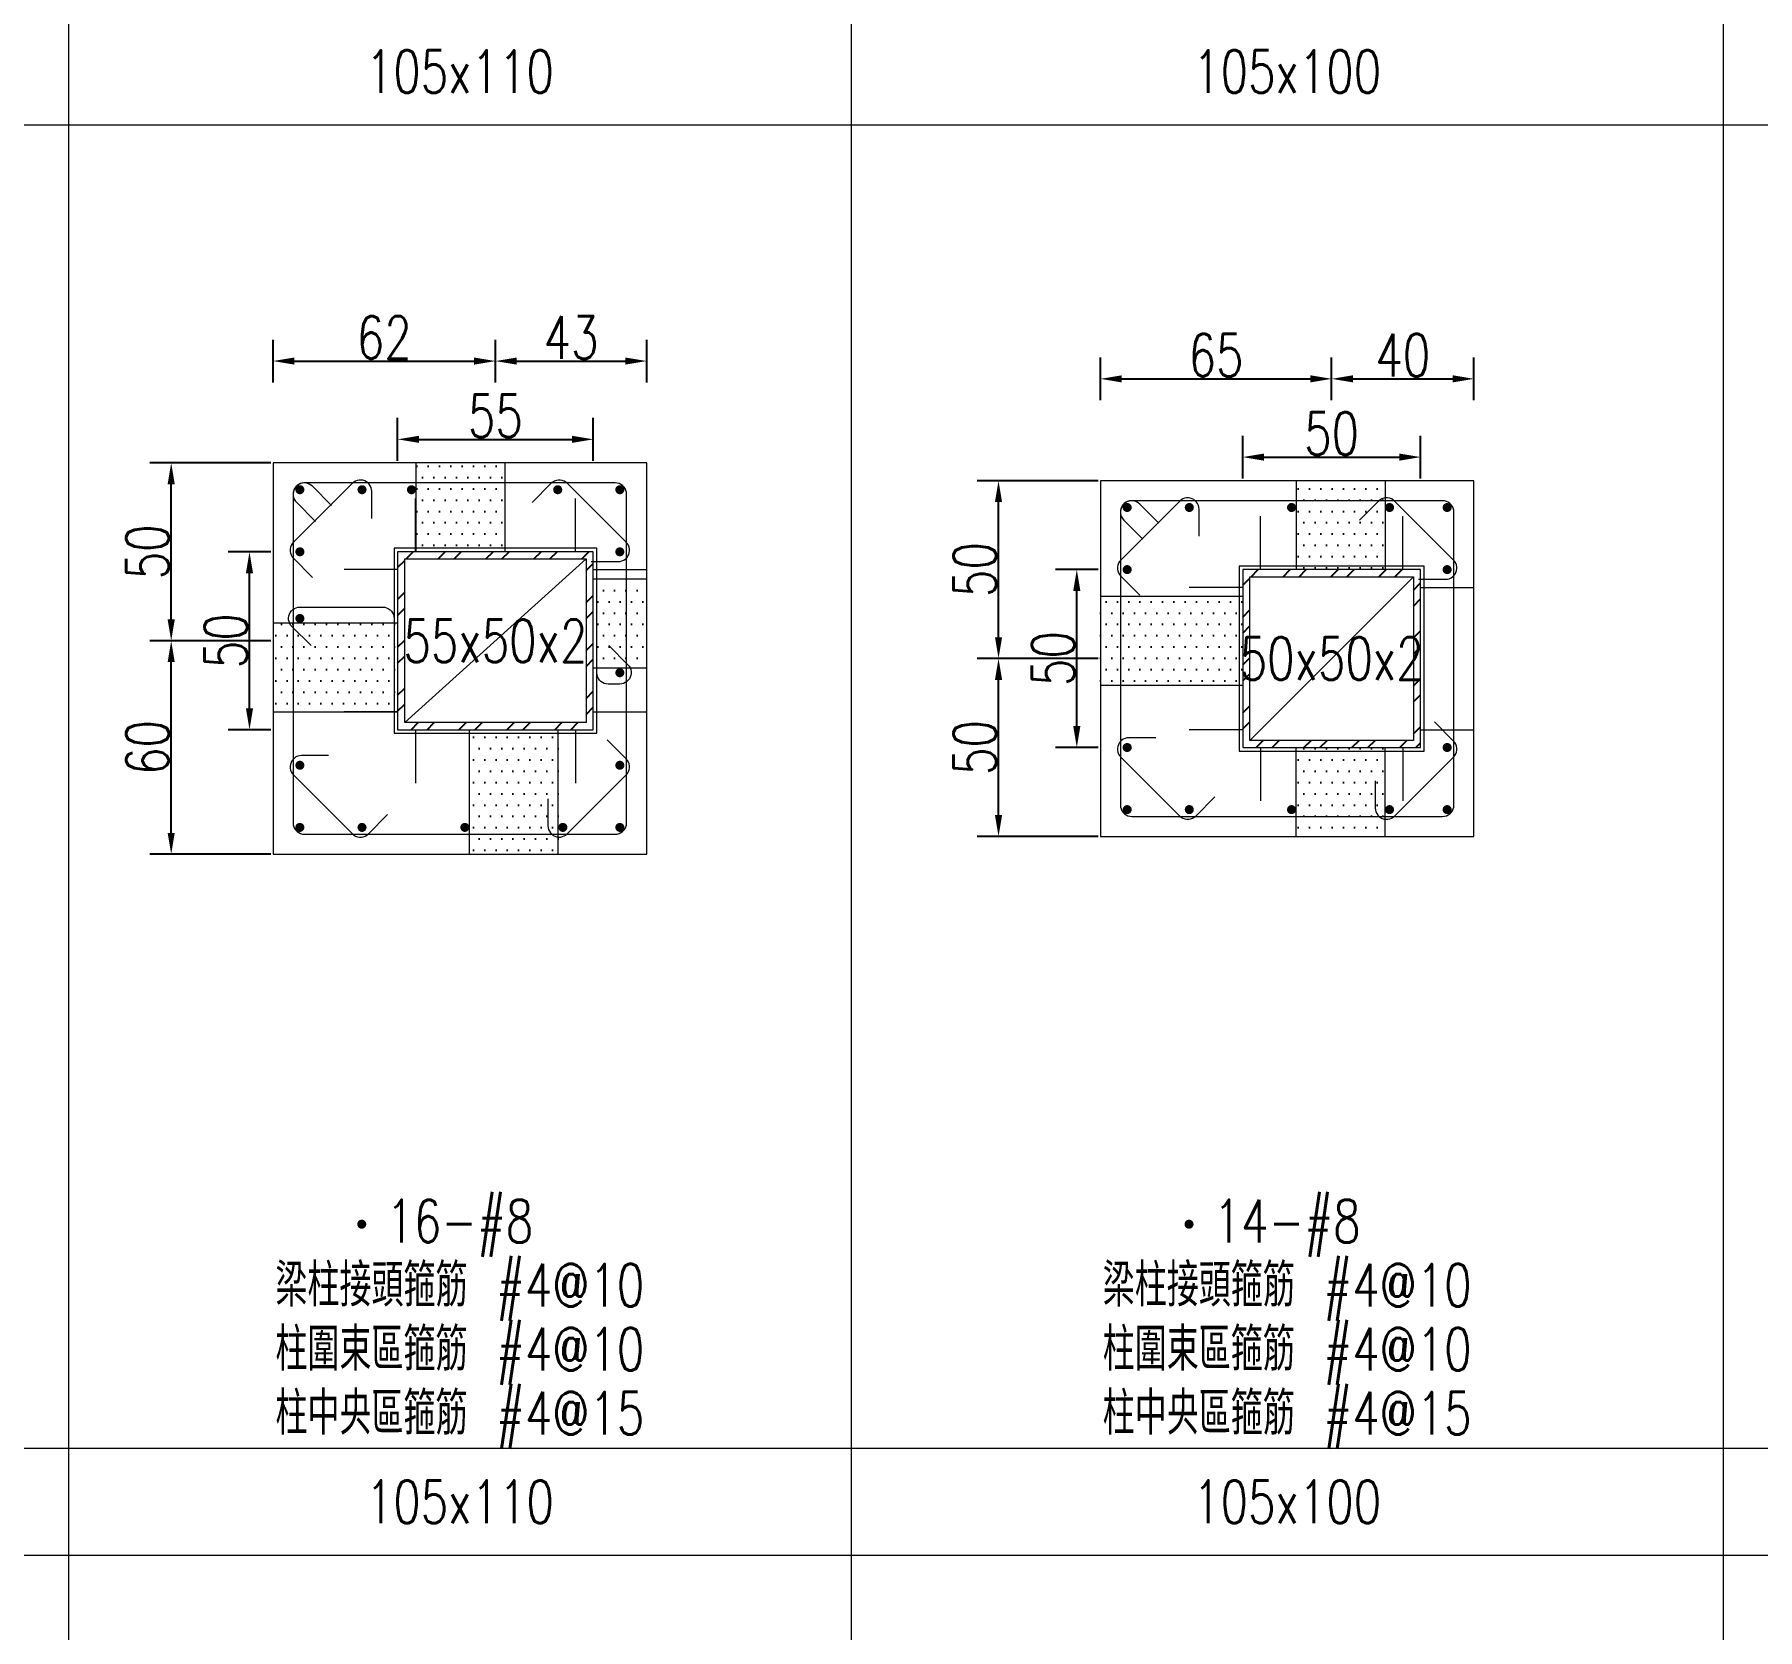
# Model space of a CAD drawing. Header units: millimetres. Extents: x 0 to 3905, y 0 to 8880.
# Drawn here: x 2440.4 to 2924.7, y 5607.1 to 6055.4 of the extents above; entities that cross this region are included whole.
import ezdxf
from ezdxf.enums import TextEntityAlignment as Align

# ---------------------------------------------------------------- set-up
doc = ezdxf.new("R2010")
doc.units = ezdxf.units.MM
doc.layers.get('DEFPOINTS').update_dxf_attribs({"color": 3})
for name, color, linetype in [('Hatch線', 6, 'Continuous'), ('TC-鋼粱', 132, 'Continuous'), ('主筋斷面', 2, 'Continuous'), ('文字-主筋根數', 7, 'Continuous'), ('文字-剪力筋 中央區', 7, 'Continuous'), ('文字-剪力筋-BC', 7, 'Continuous'), ('文字-剪力筋-圍束區', 7, 'Continuous'), ('文字-斷面尺寸', 7, 'Continuous'), ('文字-輔助字', 7, 'Continuous'), ('柱斷面線', 4, 'Continuous'), ('標註字', 4, 'Continuous'), ('箍筋線', 1, 'Continuous'), ('網格線', 7, 'Continuous'), ('鋼柱', 11, 'Continuous')]:
    doc.layers.add(name, color=color, linetype=linetype)
doc.styles.add('note', font='txt.shx', dxfattribs={"width": 0.75, "height": 12})
doc.styles.add('txt', font='txt.shx', dxfattribs={"height": 0.2, "bigfont": 'chineset.shx'})
doc.dimstyles.new('RCAD_DIM', dxfattribs={"dimtxt": 12, "dimasz": 6, "dimexe": 6, "dimexo": 0.625, "dimtad": 1, "dimdec": 0, "dimdsep": 46, "dimtxsty": 'note', "dimcen": 2.5, "dimclrd": 256, "dimclre": 256, "dimclrt": 256, "dimadec": 0, "dimazin": 0, "dimtfac": 1, "dimtmove": 0, "dimatfit": 3, "dimfxl": 0, "dimtolj": 1, "dimarcsym": 0})

# ---------------------------------------------------------------- blocks, each defined once
blk = doc.blocks.new('*D1422')
at = {"layer": 'DEFPOINTS', "color": 0}
for p in [(2597.5, 5941.62), (2542.5, 5935), (2597.5, 5935)]:
    blk.add_point(p, dxfattribs=at)
at = {"layer": '標註字', "lineweight": -2}
for p, q in [((2542.5, 5935.62), (2542.5, 5947.62)), ((2597.5, 5935.62), (2597.5, 5947.62)), ((2548.5, 5941.62), (2591.5, 5941.62))]:
    blk.add_line(p, q, dxfattribs=at)
at = {"layer": '標註字'}
for points in [[(2548.5, 5942.62), (2548.5, 5940.62), (2542.5, 5941.62)], [(2591.5, 5940.62), (2591.5, 5942.62), (2597.5, 5941.62)]]:
    blk.add_solid(points, dxfattribs=at)
at = {"layer": '標註字', "insert": (2570, 5948.25), "char_height": 12, "attachment_point": 5, "style": 'note'}
blk.add_mtext('\\A1;55', dxfattribs=at)
blk = doc.blocks.new('*D1423')
at = {"layer": 'DEFPOINTS', "color": 0}
for p in [(2500.88, 5910), (2507.5, 5910), (2507.5, 5860)]:
    blk.add_point(p, dxfattribs=at)
at = {"layer": '標註字', "lineweight": -2}
for p, q in [((2506.88, 5910), (2494.88, 5910)), ((2500.88, 5866), (2500.88, 5904)), ((2506.88, 5860), (2494.88, 5860))]:
    blk.add_line(p, q, dxfattribs=at)
at = {"layer": '標註字'}
for points in [[(2501.88, 5904), (2499.88, 5904), (2500.88, 5910)], [(2499.88, 5866), (2501.88, 5866), (2500.88, 5860)]]:
    blk.add_solid(points, dxfattribs=at)
at = {"layer": '標註字', "insert": (2494.25, 5885), "char_height": 12, "attachment_point": 5, "rotation": 90, "style": 'note'}
blk.add_mtext('\\A1;50', dxfattribs=at)
blk = doc.blocks.new('*D1424')
at = {"layer": 'DEFPOINTS', "color": 0}
for p in [(2570, 5963.62), (2507.5, 5957), (2570, 5957)]:
    blk.add_point(p, dxfattribs=at)
at = {"layer": '標註字', "lineweight": -2}
for p, q in [((2507.5, 5957.62), (2507.5, 5969.62)), ((2570, 5957.62), (2570, 5969.62)), ((2513.5, 5963.62), (2564, 5963.62))]:
    blk.add_line(p, q, dxfattribs=at)
at = {"layer": '標註字'}
for points in [[(2513.5, 5964.62), (2513.5, 5962.62), (2507.5, 5963.62)], [(2564, 5962.62), (2564, 5964.62), (2570, 5963.62)]]:
    blk.add_solid(points, dxfattribs=at)
at = {"layer": '標註字', "insert": (2538.75, 5970.25), "char_height": 12, "attachment_point": 5, "style": 'note'}
blk.add_mtext('\\A1;62', dxfattribs=at)
blk = doc.blocks.new('*D1425')
at = {"layer": 'DEFPOINTS', "color": 0}
for p in [(2612.5, 5963.62), (2570, 5957), (2612.5, 5957)]:
    blk.add_point(p, dxfattribs=at)
at = {"layer": '標註字', "lineweight": -2}
for p, q in [((2570, 5957.62), (2570, 5969.62)), ((2612.5, 5957.62), (2612.5, 5969.62)), ((2576, 5963.62), (2606.5, 5963.62))]:
    blk.add_line(p, q, dxfattribs=at)
at = {"layer": '標註字'}
for points in [[(2576, 5964.62), (2576, 5962.62), (2570, 5963.62)], [(2606.5, 5962.62), (2606.5, 5964.62), (2612.5, 5963.62)]]:
    blk.add_solid(points, dxfattribs=at)
at = {"layer": '標註字', "insert": (2591.25, 5970.25), "char_height": 12, "attachment_point": 5, "style": 'note'}
blk.add_mtext('\\A1;43', dxfattribs=at)
blk = doc.blocks.new('*D1426')
at = {"layer": 'DEFPOINTS', "color": 0}
for p in [(2478.88, 5885), (2507.5, 5885), (2507.5, 5825)]:
    blk.add_point(p, dxfattribs=at)
at = {"layer": '標註字', "lineweight": -2}
for p, q in [((2506.88, 5885), (2472.88, 5885)), ((2478.88, 5831), (2478.88, 5879)), ((2506.88, 5825), (2472.88, 5825))]:
    blk.add_line(p, q, dxfattribs=at)
at = {"layer": '標註字'}
for points in [[(2479.88, 5879), (2477.88, 5879), (2478.88, 5885)], [(2477.88, 5831), (2479.88, 5831), (2478.88, 5825)]]:
    blk.add_solid(points, dxfattribs=at)
at = {"layer": '標註字', "insert": (2472.25, 5855), "char_height": 12, "attachment_point": 5, "rotation": 90, "style": 'note'}
blk.add_mtext('\\A1;60', dxfattribs=at)
blk = doc.blocks.new('*D1427')
at = {"layer": 'DEFPOINTS', "color": 0}
for p in [(2478.88, 5935), (2507.5, 5935), (2507.5, 5885)]:
    blk.add_point(p, dxfattribs=at)
at = {"layer": '標註字', "lineweight": -2}
for p, q in [((2506.88, 5935), (2472.88, 5935)), ((2478.88, 5891), (2478.88, 5929)), ((2506.88, 5885), (2472.88, 5885))]:
    blk.add_line(p, q, dxfattribs=at)
at = {"layer": '標註字'}
for points in [[(2479.88, 5929), (2477.88, 5929), (2478.88, 5935)], [(2477.88, 5891), (2479.88, 5891), (2478.88, 5885)]]:
    blk.add_solid(points, dxfattribs=at)
at = {"layer": '標註字', "insert": (2472.25, 5910), "char_height": 12, "attachment_point": 5, "rotation": 90, "style": 'note'}
blk.add_mtext('\\A1;50', dxfattribs=at)
blk = doc.blocks.new('Circle_Filled')
at = {"const_width": 0.5}
blk.add_lwpolyline([(-0.25, 0, 1), (0.25, 0, 1)], format="xyb", close=True, dxfattribs=at)
blk = doc.blocks.new('*D1554')
at = {"layer": 'DEFPOINTS', "color": 0}
for p in [(2830, 5936.62), (2780, 5930), (2830, 5930)]:
    blk.add_point(p, dxfattribs=at)
at = {"layer": '標註字', "lineweight": -2}
for p, q in [((2780, 5930.62), (2780, 5942.62)), ((2830, 5930.62), (2830, 5942.62)), ((2786, 5936.62), (2824, 5936.62))]:
    blk.add_line(p, q, dxfattribs=at)
at = {"layer": '標註字'}
for points in [[(2786, 5937.62), (2786, 5935.62), (2780, 5936.62)], [(2824, 5935.62), (2824, 5937.62), (2830, 5936.62)]]:
    blk.add_solid(points, dxfattribs=at)
at = {"layer": '標註字', "insert": (2805, 5943.25), "char_height": 12, "attachment_point": 5, "style": 'note'}
blk.add_mtext('\\A1;50', dxfattribs=at)
blk = doc.blocks.new('*D1555')
at = {"layer": 'DEFPOINTS', "color": 0}
for p in [(2733.38, 5905), (2740, 5905), (2740, 5855)]:
    blk.add_point(p, dxfattribs=at)
at = {"layer": '標註字', "lineweight": -2}
for p, q in [((2739.38, 5905), (2727.38, 5905)), ((2733.38, 5861), (2733.38, 5899)), ((2739.38, 5855), (2727.38, 5855))]:
    blk.add_line(p, q, dxfattribs=at)
at = {"layer": '標註字'}
for points in [[(2734.38, 5899), (2732.38, 5899), (2733.38, 5905)], [(2732.38, 5861), (2734.38, 5861), (2733.38, 5855)]]:
    blk.add_solid(points, dxfattribs=at)
at = {"layer": '標註字', "insert": (2726.75, 5880), "char_height": 12, "attachment_point": 5, "rotation": 90, "style": 'note'}
blk.add_mtext('\\A1;50', dxfattribs=at)
blk = doc.blocks.new('*D1556')
at = {"layer": 'DEFPOINTS', "color": 0}
for p in [(2805, 5958.62), (2740, 5952), (2805, 5952)]:
    blk.add_point(p, dxfattribs=at)
at = {"layer": '標註字', "lineweight": -2}
for p, q in [((2740, 5952.62), (2740, 5964.62)), ((2805, 5952.62), (2805, 5964.62)), ((2746, 5958.62), (2799, 5958.62))]:
    blk.add_line(p, q, dxfattribs=at)
at = {"layer": '標註字'}
for points in [[(2746, 5959.62), (2746, 5957.62), (2740, 5958.62)], [(2799, 5957.62), (2799, 5959.62), (2805, 5958.62)]]:
    blk.add_solid(points, dxfattribs=at)
at = {"layer": '標註字', "insert": (2772.5, 5965.25), "char_height": 12, "attachment_point": 5, "style": 'note'}
blk.add_mtext('\\A1;65', dxfattribs=at)
blk = doc.blocks.new('*D1557')
at = {"layer": 'DEFPOINTS', "color": 0}
for p in [(2845, 5958.62), (2805, 5952), (2845, 5952)]:
    blk.add_point(p, dxfattribs=at)
at = {"layer": '標註字', "lineweight": -2}
for p, q in [((2805, 5952.62), (2805, 5964.62)), ((2845, 5952.62), (2845, 5964.62)), ((2811, 5958.62), (2839, 5958.62))]:
    blk.add_line(p, q, dxfattribs=at)
at = {"layer": '標註字'}
for points in [[(2811, 5959.62), (2811, 5957.62), (2805, 5958.62)], [(2839, 5957.62), (2839, 5959.62), (2845, 5958.62)]]:
    blk.add_solid(points, dxfattribs=at)
at = {"layer": '標註字', "insert": (2825, 5965.25), "char_height": 12, "attachment_point": 5, "style": 'note'}
blk.add_mtext('\\A1;40', dxfattribs=at)
blk = doc.blocks.new('*D1558')
at = {"layer": 'DEFPOINTS', "color": 0}
for p in [(2711.38, 5880), (2740, 5880), (2740, 5830)]:
    blk.add_point(p, dxfattribs=at)
at = {"layer": '標註字', "lineweight": -2}
for p, q in [((2739.38, 5880), (2705.38, 5880)), ((2711.38, 5836), (2711.38, 5874)), ((2739.38, 5830), (2705.38, 5830))]:
    blk.add_line(p, q, dxfattribs=at)
at = {"layer": '標註字'}
for points in [[(2712.38, 5874), (2710.38, 5874), (2711.38, 5880)], [(2710.38, 5836), (2712.38, 5836), (2711.38, 5830)]]:
    blk.add_solid(points, dxfattribs=at)
at = {"layer": '標註字', "insert": (2704.75, 5855), "char_height": 12, "attachment_point": 5, "rotation": 90, "style": 'note'}
blk.add_mtext('\\A1;50', dxfattribs=at)
blk = doc.blocks.new('*D1559')
at = {"layer": 'DEFPOINTS', "color": 0}
for p in [(2711.38, 5930), (2740, 5930), (2740, 5880)]:
    blk.add_point(p, dxfattribs=at)
at = {"layer": '標註字', "lineweight": -2}
for p, q in [((2739.38, 5930), (2705.38, 5930)), ((2711.38, 5886), (2711.38, 5924)), ((2739.38, 5880), (2705.38, 5880))]:
    blk.add_line(p, q, dxfattribs=at)
at = {"layer": '標註字'}
for points in [[(2712.38, 5924), (2710.38, 5924), (2711.38, 5930)], [(2710.38, 5886), (2712.38, 5886), (2711.38, 5880)]]:
    blk.add_solid(points, dxfattribs=at)
at = {"layer": '標註字', "insert": (2704.75, 5905), "char_height": 12, "attachment_point": 5, "rotation": 90, "style": 'note'}
blk.add_mtext('\\A1;50', dxfattribs=at)

msp = doc.modelspace()

# ---------------------------------------------------------------- hatches: boundary and pattern name
at = {"layer": 'Hatch線'}
h = msp.add_hatch(dxfattribs=at)
h.set_pattern_fill('ANSI32', color=256, style=0)
h.paths.add_polyline_path([(2542.5, 5860), (2597.5, 5860), (2597.5, 5910), (2542.5, 5910)], flags=17)
h.paths.add_polyline_path([(2544.5, 5862), (2544.5, 5908), (2595.5, 5908), (2595.5, 5862)])
h = msp.add_hatch(dxfattribs=at)
h.set_pattern_fill('ANSI32', color=256, style=0)
h.paths.add_polyline_path([(2780, 5855), (2830, 5855), (2830, 5905), (2780, 5905)], flags=17)
h.paths.add_polyline_path([(2782, 5857), (2782, 5903), (2828, 5903), (2828, 5857)])
at = {"layer": 'TC-鋼粱'}
h = msp.add_hatch(dxfattribs=at)
h.set_pattern_fill('DOTS', color=256, scale=2, style=0)
h.paths.add_polyline_path([(2572.67, 5935), (2547.67, 5935), (2547.67, 5910), (2572.67, 5910)], flags=17)
h = msp.add_hatch(dxfattribs=at)
h.set_pattern_fill('DOTS', color=256, scale=2, style=0)
h.paths.add_polyline_path([(2820, 5930), (2795, 5930), (2795, 5905), (2820, 5905)], flags=17)
h = msp.add_hatch(dxfattribs=at)
h.set_pattern_fill('DOTS', color=256, scale=2, style=0)
h.paths.add_polyline_path([(2612.5, 5877.28), (2612.5, 5902.28), (2597.5, 5902.28), (2597.5, 5877.28)], flags=17)
h = msp.add_hatch(dxfattribs=at)
h.set_pattern_fill('DOTS', color=256, scale=2, style=0)
h.paths.add_polyline_path([(2740, 5897.5), (2740, 5872.5), (2780, 5872.5), (2780, 5897.5)], flags=17)
h = msp.add_hatch(dxfattribs=at)
h.set_pattern_fill('DOTS', color=256, scale=2, style=0)
h.paths.add_polyline_path([(2507.5, 5890), (2507.5, 5865), (2542.5, 5865), (2542.5, 5890)], flags=17)
h = msp.add_hatch(dxfattribs=at)
h.set_pattern_fill('DOTS', color=256, scale=2, style=0)
h.paths.add_polyline_path([(2562.67, 5825), (2587.67, 5825), (2587.67, 5860), (2562.67, 5860)], flags=17)
h = msp.add_hatch(dxfattribs=at)
h.set_pattern_fill('DOTS', color=256, scale=2, style=0)
h.paths.add_polyline_path([(2795, 5830), (2820, 5830), (2820, 5855), (2795, 5855)], flags=17)

# ---------------------------------------------------------------- linework, layer by layer
at = {"layer": 'DEFPOINTS', "lineweight": 5}
for points in [[(2547.5, 5910), (2547.5, 5925)], [(2592.5, 5910), (2592.5, 5925)], [(2785, 5905), (2785, 5920)], [(2825, 5905), (2825, 5920)], [(2542.5, 5859), (2598.5, 5859), (2598.5, 5911), (2541.5, 5911), (2541.5, 5859), (2542.5, 5859)], [(2544.5, 5862), (2595.5, 5908)], [(2542.5, 5905), (2527.5, 5905)], [(2597.5, 5905), (2612.5, 5905)], [(2780, 5854), (2831, 5854), (2831, 5906), (2779, 5906), (2779, 5854), (2780, 5854)], [(2782, 5857), (2828, 5903)], [(2780, 5900), (2765, 5900)], [(2830, 5900), (2845, 5900)], [(2542.5, 5865), (2527.5, 5865)], [(2597.5, 5865), (2612.5, 5865)], [(2547.5, 5860), (2547.5, 5845)], [(2592.5, 5860), (2592.5, 5845)], [(2780, 5860), (2765, 5860)], [(2830, 5860), (2845, 5860)], [(2785, 5855), (2785, 5840)], [(2825, 5855), (2825, 5840)]]:
    msp.add_lwpolyline(points, dxfattribs=at)
at = {"layer": 'TC-鋼粱', "lineweight": 5}
for points in [[(2547.67, 5935), (2547.67, 5910)], [(2572.67, 5935), (2572.67, 5910)], [(2795, 5930), (2795, 5905)], [(2820, 5930), (2820, 5905)], [(2612.5, 5902.28), (2597.5, 5902.28)], [(2740, 5897.5), (2780, 5897.5)], [(2507.5, 5890), (2542.5, 5890)], [(2612.5, 5877.28), (2597.5, 5877.28)], [(2740, 5872.5), (2780, 5872.5)], [(2507.5, 5865), (2542.5, 5865)], [(2562.67, 5825), (2562.67, 5860)], [(2587.67, 5825), (2587.67, 5860)], [(2795, 5830), (2795, 5855)], [(2820, 5830), (2820, 5855)]]:
    msp.add_lwpolyline(points, dxfattribs=at)
at = {"layer": '柱斷面線', "lineweight": 5}
for points in [[(2507.5, 5825), (2612.5, 5825), (2612.5, 5935), (2507.5, 5935), (2507.5, 5825)], [(2740, 5830), (2845, 5830), (2845, 5930), (2740, 5930), (2740, 5830)]]:
    msp.add_lwpolyline(points, dxfattribs=at)
at = {"layer": '箍筋線', "lineweight": 5}
for points in [[(2535.23, 5919.39), (2535.23, 5927.01), (2535.18, 5927.54), (2535.05, 5928.06), (2534.83, 5928.55), (2534.53, 5928.99), (2534.17, 5929.38), (2533.74, 5929.7), (2533.27, 5929.94), (2532.76, 5930.11), (2532.23, 5930.18), (2531.7, 5930.17), (2531.17, 5930.06), (2530.67, 5929.87), (2530.21, 5929.6), (2529.81, 5929.26), (2513.24, 5912.69), (2512.89, 5912.27), (2512.61, 5911.79), (2512.42, 5911.27), (2512.33, 5910.73), (2512.33, 5910.17), (2512.42, 5909.63), (2512.61, 5909.11), (2512.89, 5908.63), (2513.24, 5908.2), (2518.63, 5902.82)], [(2523.94, 5923.05), (2518.56, 5928.44), (2518.15, 5928.78), (2517.69, 5929.05), (2517.19, 5929.24), (2516.67, 5929.35), (2516.13, 5929.36), (2515.6, 5929.29), (2515.09, 5929.12), (2514.62, 5928.88), (2514.19, 5928.56), (2513.83, 5928.17), (2513.53, 5927.73), (2513.31, 5927.24), (2513.18, 5926.72), (2513.13, 5926.19), (2513.13, 5833.81), (2513.18, 5833.26), (2513.33, 5832.72), (2513.56, 5832.22), (2513.88, 5831.77), (2514.27, 5831.38), (2514.72, 5831.06), (2515.22, 5830.83), (2515.76, 5830.68), (2516.31, 5830.63), (2603.69, 5830.63), (2604.24, 5830.68), (2604.78, 5830.83), (2605.28, 5831.06), (2605.73, 5831.38), (2606.12, 5831.77), (2606.44, 5832.22), (2606.67, 5832.72), (2606.82, 5833.26), (2606.87, 5833.81), (2606.87, 5926.19), (2606.82, 5926.74), (2606.67, 5927.28), (2606.44, 5927.78), (2606.12, 5928.23), (2605.73, 5928.62), (2605.28, 5928.94), (2604.78, 5929.17), (2604.24, 5929.32), (2603.69, 5929.37), (2516.31, 5929.37), (2515.78, 5929.32), (2515.26, 5929.19), (2514.77, 5928.97), (2514.33, 5928.67), (2513.94, 5928.31), (2513.62, 5927.88), (2513.38, 5927.41), (2513.21, 5926.9), (2513.14, 5926.37), (2513.15, 5925.83), (2513.26, 5925.31), (2513.45, 5924.81), (2513.72, 5924.35), (2514.06, 5923.94), (2519.45, 5918.56)], [(2596.89, 5907.27), (2604.51, 5907.27), (2605.04, 5907.32), (2605.56, 5907.45), (2606.05, 5907.67), (2606.49, 5907.97), (2606.88, 5908.33), (2607.2, 5908.76), (2607.44, 5909.23), (2607.61, 5909.74), (2607.68, 5910.27), (2607.67, 5910.8), (2607.56, 5911.33), (2607.37, 5911.83), (2607.1, 5912.29), (2606.76, 5912.69), (2590.19, 5929.26), (2589.77, 5929.61), (2589.29, 5929.89), (2588.77, 5930.08), (2588.23, 5930.17), (2587.67, 5930.17), (2587.13, 5930.08), (2586.61, 5929.89), (2586.13, 5929.61), (2585.7, 5929.26), (2580.32, 5923.87)], [(2767.73, 5914.39), (2767.73, 5922.01), (2767.68, 5922.54), (2767.55, 5923.06), (2767.33, 5923.55), (2767.03, 5923.99), (2766.67, 5924.38), (2766.24, 5924.7), (2765.77, 5924.94), (2765.26, 5925.11), (2764.73, 5925.18), (2764.2, 5925.17), (2763.67, 5925.06), (2763.17, 5924.87), (2762.71, 5924.6), (2762.31, 5924.26), (2745.74, 5907.69), (2745.39, 5907.27), (2745.11, 5906.79), (2744.92, 5906.27), (2744.83, 5905.73), (2744.83, 5905.17), (2744.92, 5904.63), (2745.11, 5904.11), (2745.39, 5903.63), (2745.74, 5903.2), (2751.13, 5897.82)], [(2756.44, 5918.05), (2751.06, 5923.44), (2750.65, 5923.78), (2750.19, 5924.05), (2749.69, 5924.24), (2749.17, 5924.35), (2748.63, 5924.36), (2748.1, 5924.29), (2747.59, 5924.12), (2747.12, 5923.88), (2746.69, 5923.56), (2746.33, 5923.17), (2746.03, 5922.73), (2745.81, 5922.24), (2745.68, 5921.72), (2745.63, 5921.19), (2745.63, 5838.81), (2745.68, 5838.26), (2745.83, 5837.72), (2746.06, 5837.22), (2746.38, 5836.77), (2746.77, 5836.38), (2747.22, 5836.06), (2747.72, 5835.83), (2748.26, 5835.68), (2748.81, 5835.63), (2836.19, 5835.63), (2836.74, 5835.68), (2837.28, 5835.83), (2837.78, 5836.06), (2838.23, 5836.38), (2838.62, 5836.77), (2838.94, 5837.22), (2839.17, 5837.72), (2839.32, 5838.26), (2839.37, 5838.81), (2839.37, 5921.19), (2839.32, 5921.74), (2839.17, 5922.28), (2838.94, 5922.78), (2838.62, 5923.23), (2838.23, 5923.62), (2837.78, 5923.94), (2837.28, 5924.17), (2836.74, 5924.32), (2836.19, 5924.37), (2748.81, 5924.37), (2748.28, 5924.32), (2747.76, 5924.19), (2747.27, 5923.97), (2746.83, 5923.67), (2746.44, 5923.31), (2746.12, 5922.88), (2745.88, 5922.41), (2745.71, 5921.9), (2745.64, 5921.37), (2745.65, 5920.83), (2745.76, 5920.31), (2745.95, 5919.81), (2746.22, 5919.35), (2746.56, 5918.94), (2751.95, 5913.56)], [(2829.39, 5902.27), (2837.01, 5902.27), (2837.54, 5902.32), (2838.06, 5902.45), (2838.55, 5902.67), (2838.99, 5902.97), (2839.38, 5903.33), (2839.7, 5903.76), (2839.94, 5904.23), (2840.11, 5904.74), (2840.18, 5905.27), (2840.17, 5905.8), (2840.06, 5906.33), (2839.87, 5906.83), (2839.6, 5907.29), (2839.26, 5907.69), (2822.69, 5924.26), (2822.27, 5924.61), (2821.79, 5924.89), (2821.27, 5925.08), (2820.73, 5925.17), (2820.17, 5925.17), (2819.63, 5925.08), (2819.11, 5924.89), (2818.63, 5924.61), (2818.2, 5924.26), (2812.82, 5918.87)], [(2518.18, 5883.64), (2512.79, 5889.03), (2512.45, 5889.43), (2512.18, 5889.89), (2511.99, 5890.39), (2511.88, 5890.91), (2511.87, 5891.45), (2511.94, 5891.98), (2512.11, 5892.49), (2512.35, 5892.96), (2512.67, 5893.39), (2513.06, 5893.75), (2513.5, 5894.05), (2513.99, 5894.27), (2514.51, 5894.4), (2515.04, 5894.45), (2538.33, 5894.45), (2538.88, 5894.4), (2539.41, 5894.25), (2539.91, 5894.02), (2540.37, 5893.7), (2540.76, 5893.31), (2541.07, 5892.86), (2541.31, 5892.36), (2541.45, 5891.82), (2541.5, 5891.27), (2541.5, 5883.65)], [(2601.82, 5883.64), (2607.21, 5878.25), (2607.55, 5877.85), (2607.82, 5877.39), (2608.01, 5876.89), (2608.12, 5876.36), (2608.13, 5875.83), (2608.06, 5875.3), (2607.89, 5874.79), (2607.65, 5874.32), (2607.33, 5873.89), (2606.94, 5873.53), (2606.5, 5873.23), (2606.01, 5873.01), (2605.49, 5872.88), (2604.96, 5872.83), (2601.67, 5872.83), (2601.12, 5872.88), (2600.59, 5873.02), (2600.09, 5873.26), (2599.63, 5873.58), (2599.24, 5873.97), (2598.93, 5874.42), (2598.69, 5874.92), (2598.55, 5875.46), (2598.5, 5876.01), (2598.5, 5883.63)], [(2817.27, 5845.61), (2817.27, 5837.99), (2817.32, 5837.46), (2817.45, 5836.94), (2817.67, 5836.45), (2817.97, 5836.01), (2818.33, 5835.62), (2818.76, 5835.3), (2819.23, 5835.06), (2819.74, 5834.89), (2820.27, 5834.82), (2820.8, 5834.83), (2821.33, 5834.94), (2821.83, 5835.13), (2822.29, 5835.4), (2822.69, 5835.74), (2839.26, 5852.31), (2839.61, 5852.73), (2839.89, 5853.21), (2840.08, 5853.73), (2840.17, 5854.27), (2840.17, 5854.83), (2840.08, 5855.37), (2839.89, 5855.89), (2839.61, 5856.37), (2839.26, 5856.8), (2833.87, 5862.18)], [(2584.77, 5840.61), (2584.77, 5832.99), (2584.82, 5832.46), (2584.95, 5831.94), (2585.17, 5831.45), (2585.47, 5831.01), (2585.83, 5830.62), (2586.26, 5830.3), (2586.73, 5830.06), (2587.24, 5829.89), (2587.77, 5829.82), (2588.3, 5829.83), (2588.83, 5829.94), (2589.33, 5830.13), (2589.79, 5830.4), (2590.19, 5830.74), (2606.76, 5847.31), (2607.11, 5847.73), (2607.39, 5848.21), (2607.58, 5848.73), (2607.67, 5849.27), (2607.67, 5849.83), (2607.58, 5850.37), (2607.39, 5850.89), (2607.11, 5851.37), (2606.76, 5851.8), (2601.37, 5857.18)], [(2755.61, 5857.73), (2747.99, 5857.73), (2747.46, 5857.68), (2746.94, 5857.55), (2746.45, 5857.33), (2746.01, 5857.03), (2745.62, 5856.67), (2745.3, 5856.24), (2745.06, 5855.77), (2744.89, 5855.26), (2744.82, 5854.73), (2744.83, 5854.2), (2744.94, 5853.67), (2745.13, 5853.17), (2745.4, 5852.71), (2745.74, 5852.31), (2762.31, 5835.74), (2762.73, 5835.39), (2763.21, 5835.11), (2763.73, 5834.92), (2764.27, 5834.83), (2764.83, 5834.83), (2765.37, 5834.92), (2765.89, 5835.11), (2766.37, 5835.39), (2766.8, 5835.74), (2772.18, 5841.13)], [(2523.11, 5852.73), (2515.49, 5852.73), (2514.96, 5852.68), (2514.44, 5852.55), (2513.95, 5852.33), (2513.51, 5852.03), (2513.12, 5851.67), (2512.8, 5851.24), (2512.56, 5850.77), (2512.39, 5850.26), (2512.32, 5849.73), (2512.33, 5849.2), (2512.44, 5848.67), (2512.63, 5848.17), (2512.9, 5847.71), (2513.24, 5847.31), (2529.81, 5830.74), (2530.23, 5830.39), (2530.71, 5830.11), (2531.23, 5829.92), (2531.77, 5829.83), (2532.33, 5829.83), (2532.87, 5829.92), (2533.39, 5830.11), (2533.87, 5830.39), (2534.3, 5830.74), (2539.68, 5836.13)]]:
    msp.add_lwpolyline(points, dxfattribs=at)
at = {"layer": '網格線', "lineweight": 5}
for points in [[(2450, 6060), (2450, 6030)], [(2670, 6060), (2670, 6030)], [(2915, 6060), (2915, 6030)], [(2220, 6030), (2450, 6030)], [(2450, 6030), (2670, 6030)], [(2450, 6030), (2450, 5658)], [(2670, 6030), (2915, 6030)], [(2670, 6030), (2670, 5658)], [(2915, 6030), (3125, 6030)], [(2915, 6030), (2915, 5658)], [(2220, 5658), (2450, 5658)], [(2450, 5658), (2670, 5658)], [(2450, 5658), (2450, 5628)], [(2670, 5658), (2915, 5658)], [(2670, 5658), (2670, 5628)], [(2915, 5658), (3125, 5658)], [(2915, 5658), (2915, 5628)], [(2220, 5628), (2450, 5628)], [(2450, 5628), (2670, 5628)], [(2450, 5628), (2450, 5256)], [(2670, 5628), (2915, 5628)], [(2670, 5628), (2670, 5256)], [(2915, 5628), (3125, 5628)], [(2915, 5628), (2915, 5256)]]:
    msp.add_lwpolyline(points, dxfattribs=at)
at = {"layer": '鋼柱', "lineweight": 5}
for points in [[(2542.5, 5860), (2597.5, 5860), (2597.5, 5910), (2542.5, 5910), (2542.5, 5860)], [(2544.5, 5862), (2544.5, 5908), (2595.5, 5908), (2595.5, 5862), (2544.5, 5862)], [(2780, 5855), (2830, 5855), (2830, 5905), (2780, 5905), (2780, 5855)], [(2782, 5857), (2782, 5903), (2828, 5903), (2828, 5857), (2782, 5857)]]:
    msp.add_lwpolyline(points, dxfattribs=at)

# ---------------------------------------------------------------- block references
at = {"layer": '主筋斷面', "lineweight": 5, "xscale": 2.539999961853027, "yscale": 2.539999961853027}
for p in [(2515.04, 5927.46), (2532.5, 5927.46), (2546.4, 5927.46), (2587.5, 5927.46), (2604.96, 5927.46), (2747.54, 5922.46), (2765, 5922.46), (2793.73, 5922.46), (2821.27, 5922.46), (2837.46, 5922.46), (2515.04, 5910), (2604.96, 5910), (2747.54, 5905), (2837.46, 5905), (2515.04, 5891.27), (2604.96, 5876.01), (2747.54, 5855), (2837.46, 5855), (2515.04, 5850), (2604.96, 5850), (2747.54, 5837.54), (2765, 5837.54), (2793.73, 5837.54), (2821.27, 5837.54), (2837.46, 5837.54), (2515.04, 5832.54), (2532.5, 5832.54), (2561.4, 5832.54), (2588.94, 5832.54), (2604.96, 5832.54), (2532.42, 5721), (2764.92, 5721)]:
    msp.add_blockref('Circle_Filled', p, dxfattribs=at)

# ---------------------------------------------------------------- texts
at = {"layer": '文字-主筋根數', "style": 'txt', "width": 0.75}
for s, p in [('16-#8', (2560, 5721)), ('14-#8', (2792.5, 5721))]:
    msp.add_text(s, height=12, dxfattribs=at).set_placement(p, align=Align.MIDDLE)
at = {"layer": '文字-剪力筋 中央區', "style": 'txt', "width": 0.75}
for p in [(2560, 5667), (2792.5, 5667)]:
    msp.add_text('柱中央區箍筋 #4@15', height=12, dxfattribs=at).set_placement(p, align=Align.MIDDLE)
at = {"layer": '文字-剪力筋-BC', "style": 'txt', "width": 0.75}
for p in [(2560, 5703), (2792.5, 5703)]:
    msp.add_text('梁柱接頭箍筋 #4@10', height=12, dxfattribs=at).set_placement(p, align=Align.MIDDLE)
at = {"layer": '文字-剪力筋-圍束區', "style": 'txt', "width": 0.75}
for p in [(2560, 5685), (2792.5, 5685)]:
    msp.add_text('柱圍束區箍筋 #4@10', height=12, dxfattribs=at).set_placement(p, align=Align.MIDDLE)
at = {"layer": '文字-斷面尺寸', "style": 'txt', "width": 0.75}
for s, p in [('105x110', (2560, 6045)), ('105x100', (2792.5, 6045)), ('105x110', (2560, 5643)), ('105x100', (2792.5, 5643))]:
    msp.add_text(s, height=12, dxfattribs=at).set_placement(p, align=Align.MIDDLE)
at = {"layer": '文字-輔助字', "style": 'txt', "width": 0.75}
for s, p in [('55x50x2', (2570, 5885)), ('50x50x2', (2805, 5880))]:
    msp.add_text(s, height=12, dxfattribs=at).set_placement(p, align=Align.MIDDLE)

# ---------------------------------------------------------------- dimensions: what is measured, and where the dimension line sits
at = {"layer": '標註字'}
for base, p1, p2, picture, middle in [((2569.9999, 5963.625), (2507.5, 5957), (2569.9999, 5957), '*D1424', (2538.75, 5970.25)), ((2612.5, 5963.625), (2569.9999, 5957), (2612.5, 5957), '*D1425', (2591.25, 5970.25)), ((2805, 5958.62), (2740, 5952), (2805, 5952), '*D1556', (2772.5, 5965.25)), ((2845, 5958.62), (2805, 5952), (2845, 5952), '*D1557', (2825, 5965.25)), ((2597.5, 5941.62), (2542.5, 5935), (2597.5, 5935), '*D1422', (2570, 5948.25)), ((2830, 5936.62), (2780, 5930), (2830, 5930), '*D1554', (2805, 5943.25))]:
    dim = msp.add_linear_dim(base=base, p1=p1, p2=p2, dimstyle='RCAD_DIM', dxfattribs=at)
    dim.commit()
    dim.dimension.update_dxf_attribs({"geometry": picture, "text_midpoint": middle})
for base, p1, p2, picture, middle in [((2478.88, 5935), (2507.5, 5885), (2507.5, 5935), '*D1427', (2472.25, 5910)), ((2711.38, 5930), (2740, 5880), (2740, 5930), '*D1559', (2704.75, 5905)), ((2500.88, 5910), (2507.5, 5860), (2507.5, 5910), '*D1423', (2494.25, 5885)), ((2733.38, 5905), (2740, 5855), (2740, 5905), '*D1555', (2726.75, 5880)), ((2478.88, 5885), (2507.5, 5825), (2507.5, 5885), '*D1426', (2472.25, 5855)), ((2711.38, 5880), (2740, 5830), (2740, 5880), '*D1558', (2704.75, 5855))]:
    dim = msp.add_linear_dim(base=base, p1=p1, p2=p2, angle=90, dimstyle='RCAD_DIM', dxfattribs=at)
    dim.commit()
    dim.dimension.update_dxf_attribs({"geometry": picture, "text_midpoint": middle})

doc.saveas('drawing.dxf')
